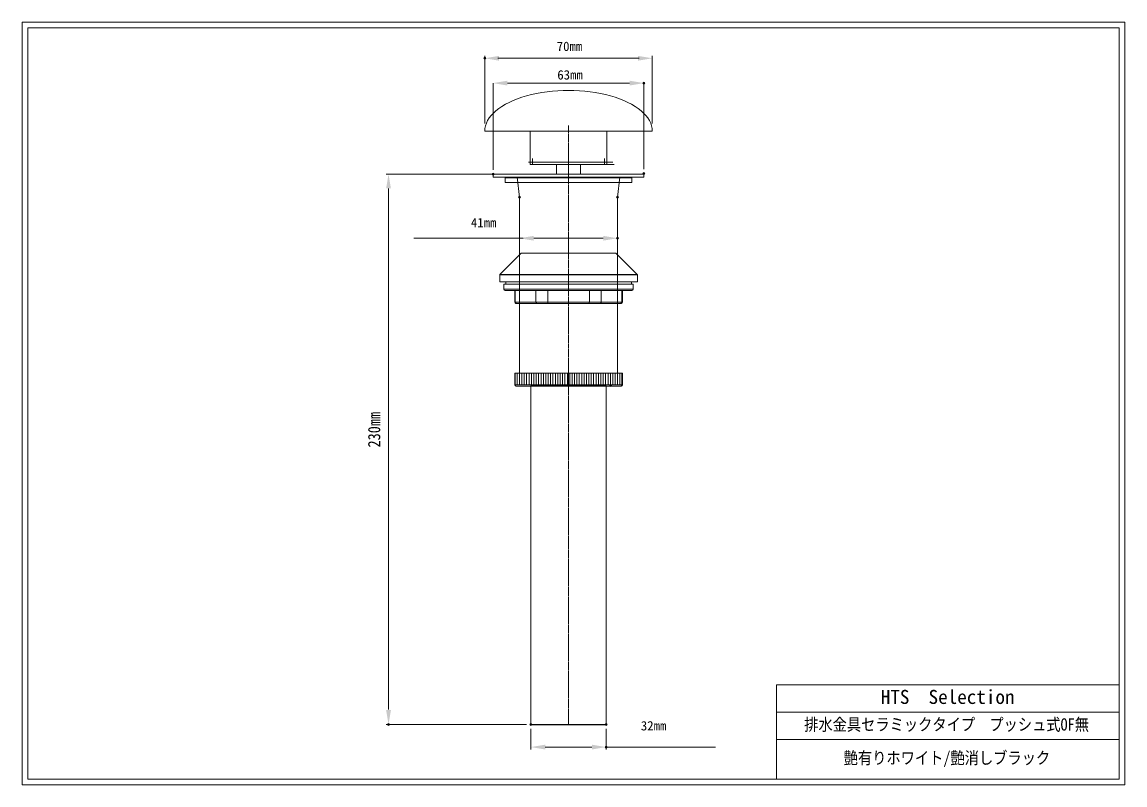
# Model space of a CAD drawing. Units: millimetres, scale not verified. Extents: x -230 to 230, y -159 to 159.
import ezdxf
from ezdxf.enums import TextEntityAlignment as Align

# ---------------------------------------------------------------- set-up
doc = ezdxf.new("R2010")
doc.units = ezdxf.units.MM
doc.header["$LTSCALE"] = 2
doc.header["$PDMODE"] = 32
doc.header["$PDSIZE"] = 0.8
doc.linetypes.add('USER1', pattern=[0.6, 0.375, -0.075, 0.075, -0.075])
doc.layers.add('0-0_0', color=7, linetype='Continuous', lineweight=18)
doc.styles.add('ＭＳ ゴシック', font='')
doc.styles.get('ＭＳ ゴシック').set_extended_font_data('MS Gothic')

msp = doc.modelspace()

# ---------------------------------------------------------------- linework, layer by layer
at = {"layer": '0-0_0'}
for p, q in [((-230.34, 159.422), (230.372, 159.422)), ((-230.34, -159.406), (-230.34, 159.422)), ((-227.905, 156.986), (227.936, 156.986)), ((-227.905, -156.97), (-227.905, 156.986)), ((227.936, -156.97), (227.936, 156.986)), ((227.936, 139.512), (227.936, 156.986)), ((230.372, -159.406), (230.372, 159.422)), ((-17.06, 99.863), (-17.06, 102.363)), ((12.94, 100.863), (12.94, 102.363)), ((-17.06, 100.863), (-17.06, 99.863)), ((-17.06, 99.863), (13.94, 99.863)), ((-15.06, 100.863), (10.94, 100.863)), ((-15.06, 100.863), (10.94, 100.863)), ((-7.06, 95.863), (-7.06, 99.858)), ((2.94, 95.863), (2.94, 99.858)), ((12.94, 100.863), (12.94, 99.863)), ((-33.56, 95.863), (29.44, 95.863)), ((-33.56, 94.563), (-33.56, 95.863)), ((-33.56, 94.563), (29.44, 94.563)), ((-28.56, 94.335), (24.44, 94.335)), ((-28.56, 92.335), (24.44, 92.335)), ((29.44, 94.563), (29.44, 95.863)), ((-22.56, 78.863), (-22.56, 86.234)), ((-22.56, 78.863), (-22.56, 86.234)), ((18.44, 78.863), (18.44, 86.234)), ((-22.56, 62.863), (-22.56, 68.863)), ((-22.56, 62.863), (-22.56, 68.863)), ((18.44, 62.863), (18.44, 68.863)), ((-30.752, 53.921), (-21.81, 62.863)), ((-21.81, 62.863), (17.69, 62.863)), ((26.631, 53.921), (17.69, 62.863)), ((26.69, 53.78), (-30.81, 53.78)), ((-30.81, 50.863), (-30.81, 53.78)), ((-30.81, 50.863), (26.69, 50.863)), ((26.631, 53.921), (-30.752, 53.921)), ((-28.31, 49.863), (-28.31, 50.863)), ((24.19, 49.863), (24.19, 50.863)), ((26.69, 50.863), (26.69, 53.78)), ((-29.06, 49.863), (24.94, 49.863)), ((-29.06, 47.763), (24.94, 47.763)), ((-28.56, 47.263), (24.44, 47.263)), ((-24.56, 47.263), (-24.56, 42.363)), ((-24.38, 42.363), (-24.38, 47.263)), ((-15.68, 42.363), (-15.68, 47.263)), ((-10.76, 42.363), (-10.76, 47.263)), ((6.64, 42.363), (6.64, 47.263)), ((11.56, 42.363), (11.56, 47.263)), ((20.26, 42.363), (20.26, 47.263)), ((20.44, 47.263), (20.44, 42.363)), ((-24.56, 42.363), (20.44, 42.363)), ((19.94, 41.863), (-24.06, 41.863)), ((-24.56, 12.662), (-24.56, 7.762)), ((-24.38, 7.762), (-24.38, 12.662)), ((20.26, 7.762), (20.26, 12.662)), ((20.44, 12.662), (20.44, 7.762)), ((-24.56, 7.762), (20.44, 7.762)), ((19.94, 7.262), (-24.06, 7.262)), ((-17.81, 7.524), (13.69, 7.524)), ((-17.81, 7.262), (-17.81, -83.937)), ((13.69, 7.262), (13.69, -107.137)), ((84.809, -117.606), (227.936, -117.606)), ((227.936, -117.606), (227.936, -156.97)), ((134.809, -129.02), (227.936, -129.02)), ((-17.81, -134.137), (13.69, -134.137)), ((-17.61, -134.338), (-17.81, -134.137)), ((-17.61, -134.338), (13.49, -134.338)), ((13.49, -134.338), (13.69, -134.137)), ((134.809, -140.434), (227.936, -140.434)), ((-230.34, -159.406), (230.372, -159.406)), ((-227.905, -156.97), (227.936, -156.97)), ((20.841, -156.97), (227.936, -156.97))]:
    msp.add_line(p, q, dxfattribs=at)
at = {"layer": '0-0_0', "color": 3}
for p, q in [((-37.06, 136.42), (-37.06, 145.284)), ((9.94, 144.284), (-14.06, 144.284)), ((32.94, 136.42), (32.94, 145.284)), ((-33.56, 97.663), (-33.56, 133.902)), ((-26.06, 133.902), (21.94, 133.902)), ((29.44, 97.992), (29.44, 133.902)), ((-33.86, 95.863), (-78.251, 95.863)), ((-77.251, 89.863), (-77.251, -77.937)), ((-21.06, 69.067), (-66.66, 69.067)), ((10.94, 69.067), (-15.06, 69.067)), ((-19.61, -134.137), (-78.251, -134.137)), ((-17.81, -135.937), (-17.81, -144.587)), ((13.69, -135.937), (13.69, -144.587)), ((-11.81, -143.587), (7.69, -143.587)), ((13.69, -143.587), (59.29, -143.587))]:
    msp.add_line(p, q, dxfattribs=at)
at = {"layer": '0-0_0', "color": 3, "lineweight": 20}
for p, q in [((9.94, 144.284), (11.94, 144.284)), ((11.94, 144.284), (27.44, 144.284)), ((-37.06, 136.42), (-37.06, 117.053)), ((-26.06, 133.902), (-27.56, 133.902)), ((21.94, 133.902), (23.44, 133.902)), ((32.94, 136.42), (32.94, 117.053)), ((-15.06, 69.067), (-16.56, 69.067)), ((10.94, 69.067), (12.44, 69.067)), ((-77.251, -77.937), (-77.251, -100.937)), ((-77.251, -100.937), (-77.251, -127.937))]:
    msp.add_line(p, q, dxfattribs=at)
at = {"layer": '0-0_0', "color": 1, "linetype": 'USER1'}
msp.add_line((-2.06, -134.137), (-2.06, 116.204), dxfattribs=at)
at = {"layer": '0-0_0', "lineweight": 15}
for p, q in [((-18.06, 113.863), (-37.06, 113.863)), ((-18.06, 99.863), (-18.06, 110.854)), ((-17.06, 100.863), (-18.842, 100.863)), ((-17.06, 99.863), (-18.06, 99.863)), ((-15.06, 100.863), (-17.06, 100.863)), ((10.94, 100.863), (12.94, 100.863)), ((12.94, 100.863), (16.474, 100.863)), ((12.94, 99.863), (16.96, 99.863)), ((-28.56, 94.335), (-28.56, 92.335)), ((-23.56, 94.563), (-22.56, 86.234)), ((19.44, 94.563), (18.44, 86.234)), ((24.44, 94.335), (24.44, 92.335)), ((-22.56, 84.434), (-22.56, 68.067)), ((18.44, 84.434), (18.44, 68.067)), ((-22.56, 62.863), (-22.56, 22.483)), ((18.44, 62.863), (18.44, 25.187)), ((-28.31, 50.863), (24.19, 50.863)), ((18.44, 25.187), (18.44, 12.662)), ((-22.56, 22.483), (-22.56, 12.662)), ((-24.56, 12.662), (20.44, 12.662)), ((-23.56, 12.662), (-23.56, 7.762)), ((-22.56, 12.662), (-22.56, 7.762)), ((-22.56, 12.662), (18.44, 12.662)), ((-21.56, 12.662), (-21.56, 7.762)), ((-20.56, 12.662), (-20.56, 7.762)), ((-19.56, 12.662), (-19.56, 7.762)), ((-18.56, 12.662), (-18.56, 7.762)), ((-17.61, 12.662), (13.49, 12.662)), ((-17.56, 12.662), (-17.56, 7.762)), ((-17.56, 12.662), (-17.56, 7.762)), ((-16.56, 12.662), (-16.56, 7.762)), ((-15.56, 12.662), (-15.56, 7.762)), ((-14.56, 12.662), (-14.56, 7.762)), ((-13.56, 12.662), (-13.56, 7.762)), ((-12.56, 12.662), (-12.56, 7.762)), ((-11.56, 12.662), (-11.56, 7.762)), ((-10.56, 12.662), (-10.56, 7.762)), ((-9.56, 12.662), (-9.56, 7.762)), ((-8.56, 12.662), (-8.56, 7.762)), ((-7.56, 12.662), (-7.56, 7.762)), ((-6.56, 12.662), (-6.56, 7.762)), ((-5.56, 12.662), (-5.56, 7.762)), ((-4.56, 12.662), (-4.56, 7.762)), ((-3.56, 12.662), (-3.56, 7.762)), ((-2.56, 12.662), (-2.56, 7.762)), ((-1.56, 12.662), (-1.56, 7.762)), ((-0.56, 12.662), (-0.56, 7.762)), ((0.44, 12.662), (0.44, 7.762)), ((1.44, 12.662), (1.44, 7.762)), ((2.44, 12.662), (2.44, 7.762)), ((3.44, 12.662), (3.44, 7.762)), ((4.44, 12.662), (4.44, 7.762)), ((5.44, 12.662), (5.44, 7.762)), ((6.44, 12.662), (6.44, 7.762)), ((7.44, 12.662), (7.44, 7.762)), ((8.44, 12.662), (8.44, 7.762)), ((9.44, 12.662), (9.44, 7.762)), ((10.44, 12.662), (10.44, 7.762)), ((11.44, 12.662), (11.44, 7.762)), ((12.44, 12.662), (12.44, 7.762)), ((13.44, 12.662), (13.44, 7.762)), ((14.44, 12.662), (14.44, 7.762)), ((15.44, 12.662), (15.44, 7.762)), ((16.44, 12.662), (16.44, 7.762)), ((17.44, 12.662), (17.44, 7.762)), ((18.44, 12.662), (18.44, 7.762)), ((19.44, 12.662), (19.44, 7.762)), ((-17.81, -83.937), (-17.81, -110.937)), ((13.69, -107.137), (13.69, -134.137)), ((-17.81, -110.937), (-17.81, -134.137)), ((84.809, -117.606), (84.809, -156.97)), ((134.809, -129.02), (84.809, -129.02)), ((-2.06, -134.137), (13.69, -134.137)), ((134.809, -140.434), (84.809, -140.434))]:
    msp.add_line(p, q, dxfattribs=at)
at = {"layer": '0-0_0', "color": 2}
for p, q in [((-17.56, 7.524), (-17.56, 8.024)), ((13.44, 7.524), (13.44, 8.024))]:
    msp.add_line(p, q, dxfattribs=at)
at = {"layer": '0-0_0', "color": 3, "lineweight": 20}
msp.add_lwpolyline([(-14.06, 144.284), (-16.06, 144.284), (-31.56, 144.284)], dxfattribs=at)
at = {"layer": '0-0_0', "lineweight": 15}
for points in [[(-18.06, 110.854), (-18.06, 113.863), (32.94, 113.863)], [(13.94, 99.863), (13.94, 110.854), (13.94, 113.863)]]:
    msp.add_lwpolyline(points, dxfattribs=at)
at = {"layer": '0-0_0'}
for points in [[(-29.06, 49.863), (-29.06, 47.763), (-29.06, 49.863)], [(24.94, 49.863), (24.94, 47.763), (24.94, 49.863)], [(-24.38, 42.363), (-24.38, 42.345), (-24.379, 42.326), (-24.377, 42.308), (-24.375, 42.29), (-24.372, 42.272), (-24.368, 42.255), (-24.364, 42.237), (-24.36, 42.219), (-24.354, 42.202), (-24.348, 42.184), (-24.342, 42.167), (-24.334, 42.15), (-24.326, 42.134), (-24.318, 42.118), (-24.309, 42.102), (-24.299, 42.086), (-24.289, 42.071), (-24.278, 42.056), (-24.267, 42.041), (-24.255, 42.027), (-24.243, 42.014), (-24.23, 42.001), (-24.217, 41.988), (-24.203, 41.976), (-24.189, 41.964), (-24.174, 41.953), (-24.159, 41.943), (-24.144, 41.933), (-24.128, 41.924), (-24.112, 41.915), (-24.096, 41.907), (-24.08, 41.9)], [(-24.055, 41.89), (-24.049, 41.888), (-24.042, 41.886), (-24.036, 41.884), (-24.029, 41.882), (-24.023, 41.88), (-24.016, 41.878), (-24.01, 41.877), (-24.003, 41.875), (-23.997, 41.873), (-23.99, 41.872), (-23.983, 41.871), (-23.977, 41.87), (-23.97, 41.868), (-23.964, 41.867), (-23.957, 41.867), (-23.95, 41.866), (-23.943, 41.865), (-23.937, 41.864), (-23.93, 41.864), (-23.923, 41.863), (-23.917, 41.863), (-23.91, 41.863), (-23.903, 41.863), (-23.896, 41.863)], [(-15.68, 42.363), (-15.68, 42.348), (-15.68, 42.334), (-15.679, 42.319), (-15.678, 42.305), (-15.676, 42.29), (-15.674, 42.276), (-15.672, 42.262), (-15.67, 42.248), (-15.667, 42.233), (-15.664, 42.219), (-15.661, 42.205), (-15.657, 42.191), (-15.653, 42.177), (-15.649, 42.163), (-15.644, 42.15), (-15.639, 42.136), (-15.633, 42.123), (-15.628, 42.109), (-15.621, 42.096), (-15.615, 42.083), (-15.608, 42.07), (-15.601, 42.058), (-15.593, 42.046), (-15.586, 42.033), (-15.577, 42.021), (-15.569, 42.01), (-15.56, 41.998), (-15.55, 41.987), (-15.541, 41.977), (-15.531, 41.966), (-15.52, 41.956), (-15.51, 41.946), (-15.498, 41.937), (-15.487, 41.928), (-15.475, 41.92), (-15.463, 41.912), (-15.451, 41.904), (-15.438, 41.897), (-15.425, 41.891)], [(-15.425, 41.891), (-15.411, 41.885), (-15.397, 41.88), (-15.384, 41.876), (-15.369, 41.872), (-15.355, 41.868), (-15.341, 41.866), (-15.327, 41.864), (-15.312, 41.863), (-15.298, 41.863)], [(-10.76, 42.363), (-10.76, 42.353), (-10.76, 42.344), (-10.76, 42.335), (-10.76, 42.325), (-10.759, 42.316), (-10.759, 42.306), (-10.759, 42.297), (-10.759, 42.288), (-10.758, 42.278), (-10.758, 42.269), (-10.758, 42.26), (-10.757, 42.25), (-10.757, 42.241), (-10.756, 42.232), (-10.756, 42.222), (-10.755, 42.213), (-10.755, 42.204), (-10.754, 42.194), (-10.753, 42.185), (-10.753, 42.176), (-10.752, 42.167), (-10.751, 42.157), (-10.75, 42.148), (-10.749, 42.139), (-10.748, 42.129), (-10.747, 42.12), (-10.746, 42.111), (-10.745, 42.102), (-10.744, 42.092), (-10.743, 42.083), (-10.742, 42.074), (-10.74, 42.065), (-10.739, 42.055), (-10.737, 42.046), (-10.736, 42.037), (-10.734, 42.028), (-10.732, 42.018), (-10.73, 42.009), (-10.729, 42)], [(-10.729, 42), (-10.727, 41.991), (-10.724, 41.982), (-10.722, 41.972), (-10.72, 41.963), (-10.717, 41.955), (-10.715, 41.946), (-10.712, 41.937), (-10.709, 41.929), (-10.706, 41.92), (-10.702, 41.911), (-10.698, 41.902), (-10.694, 41.893), (-10.688, 41.884), (-10.682, 41.876), (-10.675, 41.869), (-10.668, 41.864), (-10.659, 41.863)], [(6.608, 42), (6.606, 41.991), (6.604, 41.982), (6.602, 41.972), (6.6, 41.963), (6.597, 41.955), (6.595, 41.946), (6.592, 41.937), (6.589, 41.929), (6.586, 41.92), (6.582, 41.911), (6.578, 41.902), (6.574, 41.893), (6.568, 41.884), (6.562, 41.876), (6.555, 41.869), (6.547, 41.864), (6.539, 41.863)], [(6.64, 42.363), (6.64, 42.353), (6.64, 42.344), (6.64, 42.335), (6.639, 42.325), (6.639, 42.316), (6.639, 42.306), (6.639, 42.297), (6.639, 42.288), (6.638, 42.278), (6.638, 42.269), (6.638, 42.26), (6.637, 42.25), (6.637, 42.241), (6.636, 42.232), (6.636, 42.222), (6.635, 42.213), (6.635, 42.204), (6.634, 42.194), (6.633, 42.185), (6.632, 42.176), (6.632, 42.167), (6.631, 42.157), (6.63, 42.148), (6.629, 42.139), (6.628, 42.129), (6.627, 42.12), (6.626, 42.111), (6.625, 42.102), (6.624, 42.092), (6.623, 42.083), (6.622, 42.074), (6.62, 42.065), (6.619, 42.055), (6.617, 42.046), (6.616, 42.037), (6.614, 42.028), (6.612, 42.018), (6.61, 42.009), (6.608, 42)], [(11.304, 41.891), (11.291, 41.885), (11.277, 41.88), (11.263, 41.876), (11.249, 41.872), (11.235, 41.868), (11.221, 41.866), (11.206, 41.864), (11.192, 41.863), (11.178, 41.863)], [(11.56, 42.363), (11.56, 42.348), (11.559, 42.334), (11.559, 42.319), (11.557, 42.305), (11.556, 42.29), (11.554, 42.276), (11.552, 42.262), (11.55, 42.248), (11.547, 42.233), (11.544, 42.219), (11.541, 42.205), (11.537, 42.191), (11.533, 42.177), (11.528, 42.163), (11.524, 42.15), (11.519, 42.136), (11.513, 42.123), (11.507, 42.109), (11.501, 42.096), (11.495, 42.083), (11.488, 42.07), (11.481, 42.058), (11.473, 42.046), (11.465, 42.033), (11.457, 42.021), (11.449, 42.01), (11.44, 41.998), (11.43, 41.987), (11.421, 41.977), (11.411, 41.966), (11.4, 41.956), (11.389, 41.946), (11.378, 41.937), (11.367, 41.928), (11.355, 41.92), (11.343, 41.912), (11.33, 41.904), (11.318, 41.897), (11.304, 41.891)], [(19.935, 41.89), (19.928, 41.888), (19.922, 41.886), (19.916, 41.884), (19.909, 41.882), (19.903, 41.88), (19.896, 41.878), (19.89, 41.877), (19.883, 41.875), (19.877, 41.873), (19.87, 41.872), (19.863, 41.871), (19.857, 41.87), (19.85, 41.868), (19.843, 41.867), (19.837, 41.867), (19.83, 41.866), (19.823, 41.865), (19.817, 41.864), (19.81, 41.864), (19.803, 41.863), (19.796, 41.863), (19.79, 41.863), (19.783, 41.863), (19.776, 41.863)], [(20.26, 42.363), (20.26, 42.345), (20.259, 42.326), (20.257, 42.308), (20.255, 42.29), (20.252, 42.272), (20.248, 42.255), (20.244, 42.237), (20.239, 42.219), (20.234, 42.202), (20.228, 42.184), (20.221, 42.167), (20.214, 42.15), (20.206, 42.134), (20.198, 42.118), (20.189, 42.102), (20.179, 42.086), (20.169, 42.071), (20.158, 42.056), (20.147, 42.041), (20.135, 42.027), (20.123, 42.014), (20.11, 42.001), (20.096, 41.988), (20.083, 41.976), (20.069, 41.964), (20.054, 41.953), (20.039, 41.943), (20.024, 41.933), (20.008, 41.924), (19.992, 41.915), (19.976, 41.907), (19.96, 41.9)], [(-24.38, 7.762), (-24.38, 7.744), (-24.379, 7.726), (-24.377, 7.708), (-24.375, 7.69), (-24.372, 7.672), (-24.368, 7.654), (-24.364, 7.636), (-24.36, 7.619), (-24.354, 7.601), (-24.348, 7.584), (-24.342, 7.567), (-24.334, 7.55), (-24.326, 7.533), (-24.318, 7.517), (-24.309, 7.501), (-24.299, 7.486), (-24.289, 7.47), (-24.278, 7.455), (-24.267, 7.441), (-24.255, 7.427), (-24.243, 7.413), (-24.23, 7.4), (-24.217, 7.388), (-24.203, 7.376), (-24.189, 7.364), (-24.174, 7.353), (-24.159, 7.343), (-24.144, 7.333), (-24.128, 7.323), (-24.112, 7.315), (-24.096, 7.307), (-24.08, 7.299)], [(-24.055, 7.29), (-24.049, 7.288), (-24.042, 7.285), (-24.036, 7.283), (-24.029, 7.281), (-24.023, 7.28), (-24.016, 7.278), (-24.01, 7.276), (-24.003, 7.275), (-23.997, 7.273), (-23.99, 7.272), (-23.983, 7.27), (-23.977, 7.269), (-23.97, 7.268), (-23.964, 7.267), (-23.957, 7.266), (-23.95, 7.265), (-23.943, 7.265), (-23.937, 7.264), (-23.93, 7.263), (-23.923, 7.263), (-23.917, 7.263), (-23.91, 7.262), (-23.903, 7.262), (-23.896, 7.262)], [(-15.68, 7.762), (-15.68, 7.748), (-15.68, 7.733), (-15.679, 7.719), (-15.678, 7.704), (-15.676, 7.69), (-15.674, 7.676), (-15.672, 7.661), (-15.67, 7.647), (-15.667, 7.633), (-15.664, 7.619), (-15.661, 7.605), (-15.657, 7.591), (-15.653, 7.577), (-15.649, 7.563), (-15.644, 7.549), (-15.639, 7.536), (-15.633, 7.522), (-15.628, 7.509), (-15.621, 7.496), (-15.615, 7.483), (-15.608, 7.47), (-15.601, 7.457), (-15.593, 7.445), (-15.586, 7.433), (-15.577, 7.421), (-15.569, 7.409), (-15.56, 7.398), (-15.55, 7.387), (-15.541, 7.376), (-15.531, 7.366), (-15.52, 7.355), (-15.51, 7.346), (-15.498, 7.336), (-15.487, 7.328), (-15.475, 7.319), (-15.463, 7.311), (-15.451, 7.304), (-15.438, 7.297), (-15.425, 7.291)], [(-15.425, 7.291), (-15.411, 7.285), (-15.397, 7.28), (-15.384, 7.275), (-15.369, 7.271), (-15.355, 7.268), (-15.341, 7.265), (-15.327, 7.264), (-15.312, 7.262), (-15.298, 7.262)], [(-10.76, 7.762), (-10.76, 7.753), (-10.76, 7.743), (-10.76, 7.734), (-10.76, 7.725), (-10.759, 7.715), (-10.759, 7.706), (-10.759, 7.697), (-10.759, 7.687), (-10.758, 7.678), (-10.758, 7.669), (-10.758, 7.659), (-10.757, 7.65), (-10.757, 7.641), (-10.756, 7.631), (-10.756, 7.622), (-10.755, 7.613), (-10.755, 7.603), (-10.754, 7.594), (-10.753, 7.585), (-10.753, 7.575), (-10.752, 7.566), (-10.751, 7.557), (-10.75, 7.548), (-10.749, 7.538), (-10.748, 7.529), (-10.747, 7.52), (-10.746, 7.511), (-10.745, 7.501), (-10.744, 7.492), (-10.743, 7.483), (-10.742, 7.474), (-10.74, 7.464), (-10.739, 7.455), (-10.737, 7.446), (-10.736, 7.437), (-10.734, 7.427), (-10.732, 7.418), (-10.73, 7.409), (-10.729, 7.4)], [(-10.729, 7.4), (-10.727, 7.39), (-10.724, 7.381), (-10.722, 7.372), (-10.72, 7.363), (-10.717, 7.354), (-10.715, 7.345), (-10.712, 7.337), (-10.709, 7.328), (-10.706, 7.32), (-10.702, 7.311), (-10.698, 7.302), (-10.694, 7.293), (-10.688, 7.283), (-10.682, 7.275), (-10.675, 7.268), (-10.668, 7.264), (-10.659, 7.262)], [(6.608, 7.4), (6.606, 7.39), (6.604, 7.381), (6.602, 7.372), (6.6, 7.363), (6.597, 7.354), (6.595, 7.345), (6.592, 7.337), (6.589, 7.328), (6.586, 7.32), (6.582, 7.311), (6.578, 7.302), (6.574, 7.293), (6.568, 7.283), (6.562, 7.275), (6.555, 7.268), (6.547, 7.264), (6.539, 7.262)], [(6.64, 7.762), (6.64, 7.753), (6.64, 7.743), (6.64, 7.734), (6.639, 7.725), (6.639, 7.715), (6.639, 7.706), (6.639, 7.697), (6.639, 7.687), (6.638, 7.678), (6.638, 7.669), (6.638, 7.659), (6.637, 7.65), (6.637, 7.641), (6.636, 7.631), (6.636, 7.622), (6.635, 7.613), (6.635, 7.603), (6.634, 7.594), (6.633, 7.585), (6.632, 7.575), (6.632, 7.566), (6.631, 7.557), (6.63, 7.548), (6.629, 7.538), (6.628, 7.529), (6.627, 7.52), (6.626, 7.511), (6.625, 7.501), (6.624, 7.492), (6.623, 7.483), (6.622, 7.474), (6.62, 7.464), (6.619, 7.455), (6.617, 7.446), (6.616, 7.437), (6.614, 7.427), (6.612, 7.418), (6.61, 7.409), (6.608, 7.4)], [(11.304, 7.291), (11.291, 7.285), (11.277, 7.28), (11.263, 7.275), (11.249, 7.271), (11.235, 7.268), (11.221, 7.265), (11.206, 7.264), (11.192, 7.262), (11.178, 7.262)], [(11.56, 7.762), (11.56, 7.748), (11.559, 7.733), (11.559, 7.719), (11.557, 7.704), (11.556, 7.69), (11.554, 7.676), (11.552, 7.661), (11.55, 7.647), (11.547, 7.633), (11.544, 7.619), (11.541, 7.605), (11.537, 7.591), (11.533, 7.577), (11.528, 7.563), (11.524, 7.549), (11.519, 7.536), (11.513, 7.522), (11.507, 7.509), (11.501, 7.496), (11.495, 7.483), (11.488, 7.47), (11.481, 7.457), (11.473, 7.445), (11.465, 7.433), (11.457, 7.421), (11.449, 7.409), (11.44, 7.398), (11.43, 7.387), (11.421, 7.376), (11.411, 7.366), (11.4, 7.355), (11.389, 7.346), (11.378, 7.336), (11.367, 7.328), (11.355, 7.319), (11.343, 7.311), (11.33, 7.304), (11.318, 7.297), (11.304, 7.291)], [(19.935, 7.29), (19.928, 7.288), (19.922, 7.285), (19.916, 7.283), (19.909, 7.281), (19.903, 7.28), (19.896, 7.278), (19.89, 7.276), (19.883, 7.275), (19.877, 7.273), (19.87, 7.272), (19.863, 7.27), (19.857, 7.269), (19.85, 7.268), (19.843, 7.267), (19.837, 7.266), (19.83, 7.265), (19.823, 7.265), (19.817, 7.264), (19.81, 7.263), (19.803, 7.263), (19.796, 7.263), (19.79, 7.262), (19.783, 7.262), (19.776, 7.262)], [(20.26, 7.762), (20.26, 7.744), (20.259, 7.726), (20.257, 7.708), (20.255, 7.69), (20.252, 7.672), (20.248, 7.654), (20.244, 7.636), (20.239, 7.619), (20.234, 7.601), (20.228, 7.584), (20.221, 7.567), (20.214, 7.55), (20.206, 7.533), (20.198, 7.517), (20.189, 7.501), (20.179, 7.486), (20.169, 7.47), (20.158, 7.455), (20.147, 7.441), (20.135, 7.427), (20.123, 7.413), (20.11, 7.4), (20.096, 7.388), (20.083, 7.376), (20.069, 7.364), (20.054, 7.353), (20.039, 7.343), (20.024, 7.333), (20.008, 7.323), (19.992, 7.315), (19.976, 7.307), (19.96, 7.299)]]:
    msp.add_lwpolyline(points, dxfattribs=at)
for centre, radius, start, end in [((-30.61, 53.78), 0.2, 135, 180), ((26.49, 53.78), 0.2, 0, 45), ((-28.56, 47.763), 0.5, 180, 270), ((24.44, 47.763), 0.5, 270, 0), ((-24.06, 42.363), 0.5, 180, 270), ((-23.897, 42.333), 0.47, 247.09102, 250.33614), ((19.777, 42.333), 0.47, 289.66386, 292.90898), ((19.94, 42.363), 0.5, 270, 0), ((-24.06, 7.762), 0.5, 180, 270), ((-23.897, 7.732), 0.47, 247.09102, 250.33614), ((19.777, 7.732), 0.47, 289.66386, 292.90898), ((19.94, 7.762), 0.5, 270, 0)]:
    msp.add_arc(centre, radius, start, end, dxfattribs=at)
at = {"layer": '0-0_0', "lineweight": 15}
msp.add_ellipse((-2.06, 113.863), major_axis=(35, 0), ratio=0.485714, start_param=6.2831853, end_param=9.424778, dxfattribs=at)
at = {"layer": '0-0_0'}
for p in [(-37.06, 144.284), (29.44, 133.902), (-33.56, 95.863), (29.44, 96.192), (-22.56, 86.234), (18.44, 86.234), (18.44, 69.067), (15.547, 7.524), (-77.251, -134.137), (-17.81, -134.137), (13.69, -134.137), (13.69, -143.587)]:
    msp.add_point(p, dxfattribs=at)
at = {"layer": '0-0_0', "color": 3}
for points in [[(-31.06, 145.284), (-31.06, 143.284), (-37.06, 144.284)], [(26.94, 145.284), (26.94, 143.284), (32.94, 144.284)], [(-27.56, 134.902), (-27.56, 132.902), (-33.56, 133.902)], [(23.44, 134.902), (23.44, 132.902), (29.44, 133.902)], [(-78.251, 89.863), (-76.251, 89.863), (-77.251, 95.863)], [(-16.56, 70.067), (-16.56, 68.067), (-22.56, 69.067)], [(12.44, 70.067), (12.44, 68.067), (18.44, 69.067)], [(-78.251, -128.137), (-76.251, -128.137), (-77.251, -134.137)], [(-11.81, -142.587), (-11.81, -144.587), (-17.81, -143.587)], [(7.69, -142.587), (7.69, -144.587), (13.69, -143.587)]]:
    msp.add_solid(points, dxfattribs=at)

# ---------------------------------------------------------------- texts
at = {"layer": '0-0_0', "style": 'ＭＳ ゴシック'}
for s, height, p in [('70㎜', 3.91, (-6.972, 146.157)), ('63㎜', 3.91, (-6.748, 134.243)), ('41㎜', 3.91, (-42.83, 72.485)), ('HTS\u3000Selection', 5.865, (128.372, -127.313)), ('32㎜', 3.91, (28.157, -137.787))]:
    msp.add_text(s, height=height, dxfattribs=at).set_placement(p, align=Align.BOTTOM_LEFT)
at = {"layer": '0-0_0', "style": 'ＭＳ ゴシック', "width": 0.85}
msp.add_text('230㎜', height=5.132, rotation=90, dxfattribs=at).set_placement((-79.173, -18.36), align=Align.BOTTOM_LEFT)
for s, p in [('排水金具セラミックタイプ\u3000プッシュ式OF無', (96.372, -138.227)), ('艶有りホワイト/艶消しブラック', (112.872, -152.202))]:
    msp.add_text(s, height=5.132, dxfattribs=at).set_placement(p, align=Align.BOTTOM_LEFT)

doc.saveas('drawing.dxf')
